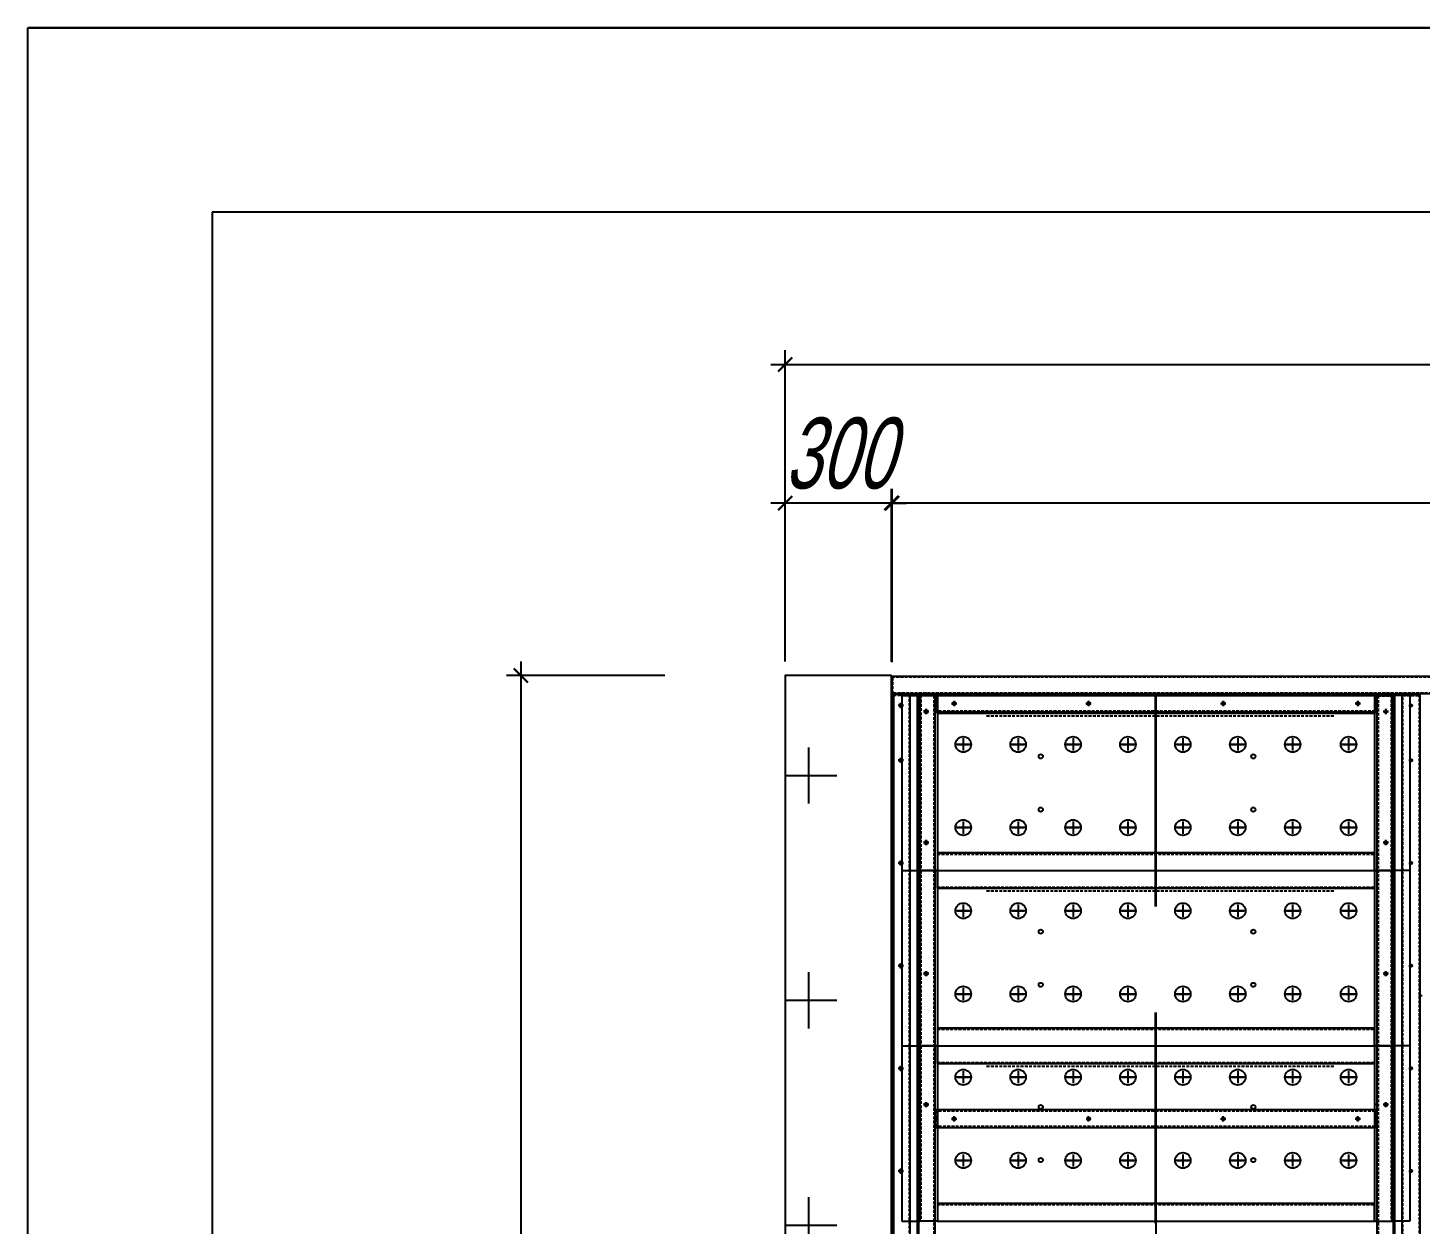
# Model space of a CAD drawing. Header units: millimetres. Extents: x 2905 to 24764, y 2030 to 17488.
# Drawn here: x 2905 to 6836, y 14109 to 17488 of the extents above; entities that cross this region are included whole.
import ezdxf

# ---------------------------------------------------------------- set-up
doc = ezdxf.new("R2010")
doc.units = ezdxf.units.MM
doc.linetypes.add('CENTER', pattern=[65, 60, -2, 1, -2])
doc.linetypes.add('HIDDEN', pattern=[3, 2, -1])
doc.layers.get('DEFPOINTS').update_dxf_attribs({"color": 140})
for name, color, linetype in [('2.위생-급수', 5, 'Continuous'), ('CENTER', 1, 'CENTER'), ('HOLE', 7, 'Continuous'), ('냉각탑_form', 1, 'Continuous'), ('숨은선', 5, 'HIDDEN')]:
    doc.layers.add(name, color=color, linetype=linetype)
doc.styles.add('shoptext', font='', dxfattribs={"width": 0.7, "oblique": 15})
doc.styles.get('shoptext').set_extended_font_data('HY울릉도L')
doc.dimstyles.new('SHOP', dxfattribs={"dimscale": 100, "dimtxt": 2, "dimasz": 1, "dimexe": 1, "dimexo": 1, "dimgap": 1, "dimtad": 1, "dimdec": 0, "dimzin": 11, "dimdsep": 46, "dimtxsty": 'shoptext', "dimblk": 'ARCHTICK', "dimcen": 2, "dimdle": 1, "dimclrd": 240, "dimclre": 240, "dimclrt": 7, "dimadec": 0, "dimazin": 0, "dimtfac": 1, "dimtdec": 0, "dimtix": 1, "dimtmove": 2, "dimatfit": 3, "dimfxl": 1, "dimtolj": 1, "dimtzin": 11, "dimarcsym": 0})

# ---------------------------------------------------------------- blocks, each defined once
blk = doc.blocks.new('_ArchTick')
at = {"color": 0, "linetype": 'ByBlock', "const_width": 0.15}
blk.add_lwpolyline([(-0.5, -0.5), (0.5, 0.5)], dxfattribs=at)
blk = doc.blocks.new('*D117')
at = {"layer": '2.위생-급수', "color": 240, "linetype": 'ByBlock', "lineweight": -2, "transparency": 16777216}
blk.add_line((4297.1, 15698.3), (4297.1, 11718.3), dxfattribs=at)
at = {"layer": '2.위생-급수', "color": 240, "lineweight": -2, "transparency": 16777216}
for p, q in [((4703.3, 15658.3), (4257.1, 15658.3)), ((4703.3, 11758.3), (4257.1, 11758.3))]:
    blk.add_line(p, q, dxfattribs=at)
at = {"layer": 'DEFPOINTS', "color": 0, "transparency": 16777216}
for p in [(4743.3, 15658.3), (4297.1, 11758.3), (4743.3, 11758.3)]:
    blk.add_point(p, dxfattribs=at)
at = {"layer": '2.위생-급수', "color": 240, "lineweight": -2, "transparency": 16777216, "xscale": 40, "yscale": 40, "zscale": 40}
for p, rotation in [((4297.1, 15658.3), 90), ((4297.1, 11758.3), 270)]:
    blk.add_blockref('_ArchTick', p, dxfattribs=dict(at, rotation=rotation))
at = {"layer": '2.위생-급수', "color": 7, "transparency": 16777216, "insert": (4157.1, 13708.3), "char_height": 200, "attachment_point": 5, "rotation": 90, "style": 'shoptext'}
blk.add_mtext('\\A1;3900', dxfattribs=at)
blk = doc.blocks.new('_Dot')
at = {"color": 0, "linetype": 'ByBlock', "lineweight": -2}
blk.add_line((-0.5, 0), (-1, 0), dxfattribs=at)
at = {"color": 0, "linetype": 'ByBlock', "const_width": 0.5}
blk.add_lwpolyline([(-0.25, 0, 1), (0.25, 0, 1)], format="xyb", close=True, dxfattribs=at)
blk = doc.blocks.new('*D113')
at = {"layer": '2.위생-급수', "color": 240, "lineweight": -2, "transparency": 16777216}
for p, q in [((5043.3, 15698.3), (5043.3, 16577)), ((12543.3, 15698.3), (12543.3, 16577))]:
    blk.add_line(p, q, dxfattribs=at)
at = {"layer": '2.위생-급수', "color": 240, "linetype": 'ByBlock', "lineweight": -2, "transparency": 16777216}
blk.add_line((5003.3, 16537), (12583.3, 16537), dxfattribs=at)
at = {"layer": 'DEFPOINTS', "color": 0, "transparency": 16777216}
for p in [(12543.3, 16537), (5043.3, 15658.3), (12543.3, 15658.3)]:
    blk.add_point(p, dxfattribs=at)
at = {"layer": '2.위생-급수', "color": 240, "lineweight": -2, "transparency": 16777216, "xscale": 40, "yscale": 40, "zscale": 40, "rotation": 180}
blk.add_blockref('_ArchTick', (5043.3, 16537), dxfattribs=at)
at = {"layer": '2.위생-급수', "color": 240, "lineweight": -2, "transparency": 16777216, "xscale": 40, "yscale": 40, "zscale": 40}
blk.add_blockref('_ArchTick', (12543.3, 16537), dxfattribs=at)
at = {"layer": '2.위생-급수', "color": 7, "transparency": 16777216, "insert": (8793.3, 16677), "char_height": 200, "attachment_point": 5, "style": 'shoptext'}
blk.add_mtext('\\A1;7500', dxfattribs=at)
blk = doc.blocks.new('*D114')
at = {"layer": '2.위생-급수', "color": 240, "lineweight": -2, "transparency": 16777216}
for p, q in [((5043.3, 15698.3), (5043.3, 16185.3)), ((5345.3, 15696.3), (5345.3, 16185.3))]:
    blk.add_line(p, q, dxfattribs=at)
at = {"layer": '2.위생-급수', "color": 240, "linetype": 'ByBlock', "lineweight": -2, "transparency": 16777216}
for p, q in [((5043.3, 16145.3), (5003.3, 16145.3)), ((5345.3, 16145.3), (5043.3, 16145.3)), ((5345.3, 16145.3), (5385.3, 16145.3))]:
    blk.add_line(p, q, dxfattribs=at)
at = {"layer": 'DEFPOINTS', "color": 0, "transparency": 16777216}
for p in [(5043.3, 16145.3), (5043.3, 15658.3), (5345.3, 15656.3)]:
    blk.add_point(p, dxfattribs=at)
at = {"layer": '2.위생-급수', "color": 240, "lineweight": -2, "transparency": 16777216, "xscale": 40, "yscale": 40, "zscale": 40}
blk.add_blockref('_ArchTick', (5043.3, 16145.3), dxfattribs=at)
at = {"layer": '2.위생-급수', "color": 240, "lineweight": -2, "transparency": 16777216, "xscale": 40, "yscale": 40, "zscale": 40, "rotation": 180}
blk.add_blockref('_ArchTick', (5345.3, 16145.3), dxfattribs=at)
at = {"layer": '2.위생-급수', "color": 7, "transparency": 16777216, "insert": (5194.3, 16285.3), "char_height": 200, "attachment_point": 5, "style": 'shoptext'}
blk.add_mtext('\\A1;300', dxfattribs=at)
blk = doc.blocks.new('*D116')
at = {"layer": '2.위생-급수', "color": 240, "lineweight": -2, "transparency": 16777216}
for p, q in [((5343.3, 15698.3), (5343.3, 16185.3)), ((12243.3, 15698.3), (12243.3, 16185.3))]:
    blk.add_line(p, q, dxfattribs=at)
at = {"layer": '2.위생-급수', "color": 240, "linetype": 'ByBlock', "lineweight": -2, "transparency": 16777216}
blk.add_line((12283.3, 16145.3), (5303.3, 16145.3), dxfattribs=at)
at = {"layer": 'DEFPOINTS', "color": 0, "transparency": 16777216}
for p in [(5343.3, 16145.3), (5343.3, 15658.3), (12243.3, 15658.3)]:
    blk.add_point(p, dxfattribs=at)
at = {"layer": '2.위생-급수', "color": 240, "lineweight": -2, "transparency": 16777216, "xscale": 40, "yscale": 40, "zscale": 40, "rotation": 180}
blk.add_blockref('_ArchTick', (5343.3, 16145.3), dxfattribs=at)
at = {"layer": '2.위생-급수', "color": 240, "lineweight": -2, "transparency": 16777216, "xscale": 40, "yscale": 40, "zscale": 40}
blk.add_blockref('_ArchTick', (12243.3, 16145.3), dxfattribs=at)
at = {"layer": '2.위생-급수', "color": 7, "transparency": 16777216, "insert": (8793.3, 16285.3), "char_height": 200, "attachment_point": 5, "style": 'shoptext'}
blk.add_mtext('\\A1;6900', dxfattribs=at)

msp = doc.modelspace()

# ---------------------------------------------------------------- hatches: boundary and pattern name
h = msp.add_hatch()
h.set_pattern_fill('CROSS', scale=50)
h.set_pattern_definition([(0, (-358824.55, 1853700.72), (317.5, 317.5), [158.75, -476.25]), (90, (-358745.18, 1853621.35), (-317.5, 317.5), [158.75, -476.25])])
h.paths.add_polyline_path([(5343.3, 15658.3), (5043.3, 15658.3), (5043.3, 11758.3), (5343.3, 11758.3)])

# ---------------------------------------------------------------- linework, layer by layer
for p, q in [((5345.3, 15656.3), (7205.3, 15656.3)), ((5345.3, 15606.3), (5345.3, 15656.3)), ((7205.3, 15606.3), (5345.3, 15606.3)), ((5345.3, 11808.3), (5345.3, 15604.3)), ((5395.3, 15604.3), (5345.3, 15604.3)), ((5349.2, 15604.3), (5349.2, 11808.3)), ((5466.2, 15604.3), (5349.2, 15604.3)), ((5373.2, 15602.3), (5423.2, 15602.3)), ((5373.2, 15602.3), (5373.2, 15107.3)), ((5395.3, 15604.3), (5395.3, 11808.3)), ((5466.3, 15604.3), (5416.3, 15604.3)), ((5416.3, 15604.3), (5416.3, 11808.3)), ((5418.2, 15604.3), (5418.2, 11808.3)), ((5420.3, 15601.3), (5420.3, 11811.3)), ((6089.3, 15601.3), (5420.3, 15601.3)), ((5420.3, 15601.3), (5420.3, 11811.3)), ((5466.2, 15604.3), (5466.2, 11808.3)), ((5466.3, 15604.3), (5466.3, 11808.3)), ((5468.3, 15604.3), (5468.3, 15554.3)), ((6712.3, 15604.3), (5468.3, 15604.3)), ((6760.3, 15601.3), (6089.3, 15601.3)), ((6712.3, 15604.3), (6712.3, 15554.3)), ((6714.3, 15604.3), (6764.3, 15604.3)), ((6714.3, 15604.3), (6714.3, 11808.3)), ((6807.2, 15602.3), (6757.2, 15602.3)), ((6760.3, 15601.3), (6760.3, 11811.3)), ((6764.3, 15604.3), (6764.3, 11808.3)), ((6785.3, 11808.3), (6785.3, 15604.3)), ((6785.3, 15604.3), (6835.3, 15604.3)), ((6807.2, 15602.3), (6807.2, 15107.3)), ((6835.3, 15604.3), (6835.3, 11808.3)), ((6712.3, 15554.3), (5468.3, 15554.3)), ((5373.2, 15107.3), (5423.2, 15107.3)), ((5373.2, 15107.3), (5423.2, 15107.3)), ((5373.2, 15107.3), (5373.2, 14612.3)), ((6807.2, 15107.3), (6757.2, 15107.3)), ((6807.2, 15107.3), (6757.2, 15107.3)), ((6807.2, 15107.3), (6807.2, 14612.3)), ((5373.2, 14612.3), (5423.2, 14612.3)), ((5373.2, 14612.3), (5423.2, 14612.3)), ((5373.2, 14612.3), (5373.2, 14117.3)), ((6807.2, 14612.3), (6757.2, 14612.3)), ((6807.2, 14612.3), (6757.2, 14612.3)), ((6807.2, 14612.3), (6807.2, 14117.3)), ((5468.3, 14381.3), (5468.3, 14431.3)), ((6712.3, 14431.3), (5468.3, 14431.3)), ((6712.3, 14381.3), (6712.3, 14431.3)), ((6712.3, 14381.3), (5468.3, 14381.3)), ((5373.2, 14117.3), (5423.2, 14117.3)), ((6807.2, 14117.3), (6757.2, 14117.3)), ((6091.3, 14111.3), (6089.3, 14111.3))]:
    msp.add_line(p, q)
at = {"color": 1}
for p, q in [((5370.3, 15601.8), (5370.3, 15610.8)), ((5370.3, 15601.3), (5370.3, 15607.3)), ((5441.2, 15601.3), (5441.2, 15607.3)), ((5441.3, 15601.8), (5441.3, 15610.8)), ((5441.3, 15607.3), (5441.3, 15601.3)), ((6090.3, 15601.8), (6090.3, 15610.8)), ((6090.3, 15601.3), (6090.3, 15607.3)), ((6739.3, 15601.8), (6739.3, 15610.8)), ((6739.3, 15607.3), (6739.3, 15601.3)), ((6810.3, 15601.8), (6810.3, 15610.8)), ((6810.3, 15601.3), (6810.3, 15607.3)), ((5463.3, 15579.3), (5469.3, 15579.3)), ((6717.3, 15579.3), (6711.3, 15579.3)), ((6832.3, 14754.3), (6838.3, 14754.3)), ((6832.8, 14754.3), (6841.8, 14754.3)), ((5463.3, 14446.3), (5469.3, 14446.3)), ((6717.3, 14446.3), (6711.3, 14446.3))]:
    msp.add_line(p, q, dxfattribs=at)
at = {"color": 7}
for p, q in [((6089.3, 15006.3), (6089.3, 15601.3)), ((6091.3, 15006.3), (6091.3, 15601.3)), ((6089.3, 14111.3), (6089.3, 14706.3)), ((6091.3, 14111.3), (6091.3, 14706.3))]:
    msp.add_line(p, q, dxfattribs=at)
msp.add_lwpolyline([(5343.3, 15658.3), (5043.3, 15658.3), (5043.3, 11758.3), (5343.3, 11758.3)], close=True, dxfattribs=at)
for centre, radius in [((5370.2, 15573.8), 4.5), ((5370.3, 15573.8), 3), ((5520.3, 15579.3), 4.5), ((5520.3, 15579.3), 3), ((5900.3, 15579.3), 4.5), ((5900.3, 15579.3), 3), ((6280.3, 15579.3), 4.5), ((6280.3, 15579.3), 3), ((6660.3, 15579.3), 4.5), ((6660.3, 15579.3), 4.5), ((6660.3, 15579.3), 3), ((6810.3, 15573.8), 3), ((6810.3, 15573.8), 3), ((6810.3, 15573.8), 3), ((6810.3, 15573.8), 3), ((5441.2, 15556.3), 4.5), ((5441.2, 15556.3), 4.5), ((5441.2, 15556.3), 4.5), ((5441.2, 15556.3), 4.5), ((5441.3, 15556.3), 4.5), ((5441.3, 15556.3), 3), ((5441.3, 15556.3), 3), ((5441.3, 15556.3), 3), ((6739.3, 15556.3), 3), ((6739.3, 15556.3), 3), ((6739.3, 15556.3), 3), ((5546.3, 15463.8), 22), ((5701.3, 15463.8), 22), ((5856.3, 15463.8), 22), ((6011.3, 15463.8), 22), ((6166.3, 15463.8), 22), ((6321.3, 15463.8), 22), ((6476.3, 15463.8), 22), ((6634.3, 15463.8), 22), ((5370.2, 15418.8), 4.5), ((5370.3, 15418.8), 3), ((5370.3, 15418.8), 3), ((5370.3, 15418.8), 3), ((5370.3, 15418.8), 3), ((5765.2, 15429.8), 6), ((6365.2, 15429.8), 6), ((6810.3, 15418.8), 3), ((6810.3, 15418.8), 3), ((6810.3, 15418.8), 3), ((6810.3, 15418.8), 3), ((5765.2, 15279.8), 6), ((6365.2, 15279.8), 6), ((5546.3, 15228.8), 22), ((5701.3, 15228.8), 22), ((5856.3, 15228.8), 22), ((6011.3, 15228.8), 22), ((6166.3, 15228.8), 22), ((6321.3, 15228.8), 22), ((6476.3, 15228.8), 22), ((6634.3, 15228.8), 22), ((5441.2, 15186.3), 4.5), ((5441.2, 15186.3), 4.5), ((5441.3, 15186.3), 4.5), ((5441.3, 15186.3), 4.5), ((5441.3, 15186.3), 3), ((6739.3, 15186.3), 4.5), ((6739.3, 15186.3), 4.5), ((6739.3, 15186.3), 3), ((5370.2, 15128.8), 4.5), ((5370.3, 15128.8), 3), ((5370.3, 15128.8), 3), ((5370.3, 15128.8), 3), ((5370.3, 15128.8), 3), ((5370.3, 15128.8), 3), ((5370.3, 15128.8), 3), ((5370.3, 15128.8), 3), ((5370.3, 15128.8), 3), ((6810.3, 15128.8), 3), ((6810.3, 15128.8), 3), ((6810.3, 15128.8), 3), ((6810.3, 15128.8), 3), ((6810.3, 15128.8), 3), ((6810.3, 15128.8), 3), ((6810.3, 15128.8), 3), ((6810.3, 15128.8), 3), ((5546.3, 14993.8), 22), ((5701.3, 14993.8), 22), ((5856.3, 14993.8), 22), ((6011.3, 14993.8), 22), ((6166.3, 14993.8), 22), ((6321.3, 14993.8), 22), ((6476.3, 14993.8), 22), ((6634.3, 14993.8), 22), ((5765.2, 14934.8), 6), ((6365.2, 14934.8), 6), ((5370.2, 14838.8), 4.5), ((5370.3, 14838.8), 3), ((5370.3, 14838.8), 3), ((5370.3, 14838.8), 3), ((5370.3, 14838.8), 3), ((5441.2, 14816.3), 4.5), ((5441.2, 14816.3), 4.5), ((5441.3, 14816.3), 4.5), ((5441.3, 14816.3), 4.5), ((6739.3, 14816.3), 4.5), ((6739.3, 14816.3), 4.5), ((6810.3, 14838.8), 3), ((6810.3, 14838.8), 3), ((6810.3, 14838.8), 3), ((6810.3, 14838.8), 3), ((5441.3, 14816.3), 3), ((5765.2, 14784.8), 6), ((6365.2, 14784.8), 6), ((6739.3, 14816.3), 3), ((5546.3, 14758.8), 22), ((5701.3, 14758.8), 22), ((5856.3, 14758.8), 22), ((6011.3, 14758.8), 22), ((6166.3, 14758.8), 22), ((6321.3, 14758.8), 22), ((6476.3, 14758.8), 22), ((6634.3, 14758.8), 22), ((5370.2, 14548.8), 4.5), ((5370.3, 14548.8), 3), ((5370.3, 14548.8), 3), ((5370.3, 14548.8), 3), ((5370.3, 14548.8), 3), ((5546.3, 14523.8), 22), ((5701.3, 14523.8), 22), ((5856.3, 14523.8), 22), ((6011.3, 14523.8), 22), ((6166.3, 14523.8), 22), ((6321.3, 14523.8), 22), ((6476.3, 14523.8), 22), ((6634.3, 14523.8), 22), ((6810.3, 14548.8), 3), ((6810.3, 14548.8), 3), ((6810.3, 14548.8), 3), ((6810.3, 14548.8), 3), ((5441.2, 14446.3), 4.5), ((5441.2, 14446.3), 4.5), ((5441.3, 14446.3), 4.5), ((5441.3, 14446.3), 4.5), ((5441.3, 14446.3), 3), ((5765.2, 14439.8), 6), ((6365.2, 14439.8), 6), ((6739.3, 14446.3), 4.5), ((6739.3, 14446.3), 4.5), ((6739.3, 14446.3), 3), ((5520.3, 14406.3), 4.5), ((5520.3, 14406.3), 3), ((5900.3, 14406.3), 4.5), ((5900.3, 14406.3), 3), ((6280.3, 14406.3), 4.5), ((6280.3, 14406.3), 3), ((6660.3, 14406.3), 4.5), ((6660.3, 14406.3), 4.5), ((6660.3, 14406.3), 3), ((5546.3, 14288.8), 22), ((5701.3, 14288.8), 22), ((5856.3, 14288.8), 22), ((6011.3, 14288.8), 22), ((6166.3, 14288.8), 22), ((6321.3, 14288.8), 22), ((6476.3, 14288.8), 22), ((6634.3, 14288.8), 22), ((5765.2, 14289.8), 6), ((6365.2, 14289.8), 6), ((5370.2, 14258.8), 4.5), ((5370.3, 14258.8), 3), ((5370.3, 14258.8), 3), ((5370.3, 14258.8), 3), ((5370.3, 14258.8), 3), ((6810.3, 14258.8), 3), ((6810.3, 14258.8), 3), ((6810.3, 14258.8), 3), ((6810.3, 14258.8), 3)]:
    msp.add_circle(centre, radius)
at = {"layer": 'CENTER'}
for p, q in [((5377.7, 15573.8), (5362.7, 15573.8)), ((5375.9, 15573.8), (5364.5, 15573.8)), ((5375.9, 15573.8), (5364.5, 15573.8)), ((5376, 15573.8), (5364.5, 15573.8)), ((5370.2, 15566.3), (5370.2, 15581.3)), ((5370.2, 15579.5), (5370.2, 15568.1)), ((5370.2, 15568.1), (5370.2, 15579.5)), ((5370.3, 15568.8), (5370.3, 15578.8)), ((5370.3, 15568.8), (5370.3, 15578.8)), ((5370.3, 15568.8), (5370.3, 15578.8)), ((5370.3, 15568.8), (5370.3, 15578.8)), ((5370.3, 15578.8), (5370.3, 15568.8)), ((5472.1, 15579.3), (5464.5, 15579.3)), ((5512.8, 15579.3), (5527.8, 15579.3)), ((5514.6, 15579.3), (5526, 15579.3)), ((5526, 15579.3), (5514.6, 15579.3)), ((5520.3, 15586.8), (5520.3, 15571.8)), ((5520.3, 15573.6), (5520.3, 15585)), ((5520.3, 15573.6), (5520.3, 15585)), ((5520.3, 15585), (5520.3, 15573.6)), ((5892.8, 15579.3), (5907.8, 15579.3)), ((5894.6, 15579.3), (5906, 15579.3)), ((5906, 15579.3), (5894.6, 15579.3)), ((5900.3, 15586.8), (5900.3, 15571.8)), ((5900.3, 15573.6), (5900.3, 15585)), ((5900.3, 15573.6), (5900.3, 15585)), ((5900.3, 15585), (5900.3, 15573.6)), ((6272.8, 15579.3), (6287.8, 15579.3)), ((6274.6, 15579.3), (6286, 15579.3)), ((6286, 15579.3), (6274.6, 15579.3)), ((6280.3, 15586.8), (6280.3, 15571.8)), ((6280.3, 15573.6), (6280.3, 15585)), ((6280.3, 15573.6), (6280.3, 15585)), ((6280.3, 15585), (6280.3, 15573.6)), ((6667.8, 15579.3), (6652.8, 15579.3)), ((6652.8, 15579.3), (6667.8, 15579.3)), ((6654.6, 15579.3), (6666, 15579.3)), ((6666, 15579.3), (6654.6, 15579.3)), ((6660.3, 15586.8), (6660.3, 15571.8)), ((6660.3, 15586.8), (6660.3, 15571.8)), ((6660.3, 15573.6), (6660.3, 15585)), ((6660.3, 15573.6), (6660.3, 15585)), ((6660.3, 15585), (6660.3, 15573.6)), ((6660.3, 15585), (6660.3, 15573.6)), ((6660.3, 15573.6), (6660.3, 15585)), ((6708.5, 15579.3), (6716.1, 15579.3)), ((6804.7, 15573.8), (6816, 15573.8)), ((6810.3, 15578.8), (6810.3, 15568.8)), ((6810.3, 15578.8), (6810.3, 15568.8)), ((6810.3, 15578.8), (6810.3, 15568.8)), ((6810.3, 15578.8), (6810.3, 15568.8)), ((5448.7, 15556.3), (5433.7, 15556.3)), ((5448.7, 15556.3), (5433.7, 15556.3)), ((5448.7, 15556.3), (5433.7, 15556.3)), ((5448.7, 15556.3), (5433.7, 15556.3)), ((5448.8, 15556.3), (5433.8, 15556.3)), ((5448.8, 15556.3), (5433.8, 15556.3)), ((5433.8, 15556.3), (5448.8, 15556.3)), ((5433.8, 15556.3), (5448.8, 15556.3)), ((5447, 15556.3), (5435.5, 15556.3)), ((5447, 15556.3), (5435.5, 15556.3)), ((5447, 15556.3), (5435.5, 15556.3)), ((5447, 15556.3), (5435.5, 15556.3)), ((5447, 15556.3), (5435.6, 15556.3)), ((5447, 15556.3), (5435.6, 15556.3)), ((5441.2, 15563.8), (5441.2, 15548.8)), ((5441.2, 15563.8), (5441.2, 15548.8)), ((5441.2, 15563.8), (5441.2, 15548.8)), ((5441.2, 15563.8), (5441.2, 15548.8)), ((5441.2, 15550.6), (5441.2, 15562)), ((5441.2, 15562), (5441.2, 15550.6)), ((5441.2, 15550.6), (5441.2, 15562)), ((5441.2, 15562), (5441.2, 15550.6)), ((5441.2, 15550.6), (5441.2, 15562)), ((5441.2, 15562), (5441.2, 15550.6)), ((5441.2, 15550.6), (5441.2, 15562)), ((5441.2, 15562), (5441.2, 15550.6)), ((5441.3, 15563.8), (5441.3, 15548.8)), ((5441.3, 15563.8), (5441.3, 15548.8)), ((5441.3, 15548.8), (5441.3, 15563.8)), ((5441.3, 15563.8), (5441.3, 15548.8)), ((5441.3, 15550.6), (5441.3, 15562)), ((5441.3, 15562), (5441.3, 15550.6)), ((5441.3, 15550.6), (5441.3, 15562)), ((5441.3, 15562), (5441.3, 15550.6)), ((5441.3, 15550.6), (5441.3, 15562)), ((5441.3, 15562), (5441.3, 15550.6)), ((6731.8, 15556.3), (6746.8, 15556.3)), ((6731.8, 15556.3), (6746.8, 15556.3)), ((6746.8, 15556.3), (6731.8, 15556.3)), ((6733.6, 15556.3), (6745, 15556.3)), ((6733.6, 15556.3), (6745, 15556.3)), ((6739.3, 15563.8), (6739.3, 15548.8)), ((6739.3, 15563.8), (6739.3, 15548.8)), ((6739.3, 15548.8), (6739.3, 15563.8)), ((6739.3, 15550.6), (6739.3, 15562)), ((6739.3, 15562), (6739.3, 15550.6)), ((6739.3, 15550.6), (6739.3, 15562)), ((6739.3, 15562), (6739.3, 15550.6)), ((5568.6, 15463.8), (5524, 15463.8)), ((5529.1, 15463.8), (5563.5, 15463.8)), ((5563.5, 15463.8), (5529.1, 15463.8)), ((5529.1, 15463.8), (5563.5, 15463.8)), ((5546.3, 15481), (5546.3, 15446.6)), ((5723.6, 15463.8), (5679, 15463.8)), ((5684.1, 15463.8), (5718.5, 15463.8)), ((5718.5, 15463.8), (5684.1, 15463.8)), ((5684.1, 15463.8), (5718.5, 15463.8)), ((5701.3, 15481), (5701.3, 15446.6)), ((5878.6, 15463.8), (5834, 15463.8)), ((5839.1, 15463.8), (5873.5, 15463.8)), ((5873.5, 15463.8), (5839.1, 15463.8)), ((5839.1, 15463.8), (5873.5, 15463.8)), ((5856.3, 15481), (5856.3, 15446.6)), ((6033.6, 15463.8), (5989, 15463.8)), ((5994.1, 15463.8), (6028.5, 15463.8)), ((6028.5, 15463.8), (5994.1, 15463.8)), ((5994.1, 15463.8), (6028.5, 15463.8)), ((6011.3, 15481), (6011.3, 15446.6)), ((6188.6, 15463.8), (6144, 15463.8)), ((6149.1, 15463.8), (6183.5, 15463.8)), ((6183.5, 15463.8), (6149.1, 15463.8)), ((6149.1, 15463.8), (6183.5, 15463.8)), ((6166.3, 15481), (6166.3, 15446.6)), ((6343.6, 15463.8), (6299, 15463.8)), ((6304.1, 15463.8), (6338.5, 15463.8)), ((6338.5, 15463.8), (6304.1, 15463.8)), ((6304.1, 15463.8), (6338.5, 15463.8)), ((6321.3, 15481), (6321.3, 15446.6)), ((6498.6, 15463.8), (6454, 15463.8)), ((6459.1, 15463.8), (6493.5, 15463.8)), ((6493.5, 15463.8), (6459.1, 15463.8)), ((6459.1, 15463.8), (6493.5, 15463.8)), ((6476.3, 15481), (6476.3, 15446.6)), ((6656.6, 15463.8), (6612, 15463.8)), ((6617.1, 15463.8), (6651.5, 15463.8)), ((6651.5, 15463.8), (6617.1, 15463.8)), ((6617.1, 15463.8), (6651.5, 15463.8)), ((6634.3, 15481), (6634.3, 15446.6)), ((5377.7, 15418.8), (5362.7, 15418.8)), ((5375.9, 15418.8), (5364.5, 15418.8)), ((5376, 15418.8), (5364.5, 15418.8)), ((5370.2, 15411.3), (5370.2, 15426.3)), ((5370.2, 15424.5), (5370.2, 15413.1)), ((5370.2, 15413.1), (5370.2, 15424.5)), ((5370.3, 15413.8), (5370.3, 15423.8)), ((5370.3, 15413.8), (5370.3, 15423.8)), ((5370.3, 15413.8), (5370.3, 15423.8)), ((5370.3, 15413.8), (5370.3, 15423.8)), ((6804.7, 15418.8), (6816, 15418.8)), ((6810.3, 15413.8), (6810.3, 15423.8)), ((6810.3, 15413.8), (6810.3, 15423.8)), ((6810.3, 15413.8), (6810.3, 15423.8)), ((6810.3, 15413.8), (6810.3, 15423.8)), ((5568.6, 15228.8), (5524, 15228.8)), ((5529.1, 15228.8), (5563.5, 15228.8)), ((5563.5, 15228.8), (5529.1, 15228.8)), ((5529.1, 15228.8), (5563.5, 15228.8)), ((5546.3, 15246), (5546.3, 15211.6)), ((5723.6, 15228.8), (5679, 15228.8)), ((5684.1, 15228.8), (5718.5, 15228.8)), ((5718.5, 15228.8), (5684.1, 15228.8)), ((5684.1, 15228.8), (5718.5, 15228.8)), ((5701.3, 15246), (5701.3, 15211.6)), ((5878.6, 15228.8), (5834, 15228.8)), ((5839.1, 15228.8), (5873.5, 15228.8)), ((5873.5, 15228.8), (5839.1, 15228.8)), ((5839.1, 15228.8), (5873.5, 15228.8)), ((5856.3, 15246), (5856.3, 15211.6)), ((6033.6, 15228.8), (5989, 15228.8)), ((5994.1, 15228.8), (6028.5, 15228.8)), ((6028.5, 15228.8), (5994.1, 15228.8)), ((5994.1, 15228.8), (6028.5, 15228.8)), ((6011.3, 15246), (6011.3, 15211.6)), ((6188.6, 15228.8), (6144, 15228.8)), ((6149.1, 15228.8), (6183.5, 15228.8)), ((6183.5, 15228.8), (6149.1, 15228.8)), ((6149.1, 15228.8), (6183.5, 15228.8)), ((6166.3, 15246), (6166.3, 15211.6)), ((6343.6, 15228.8), (6299, 15228.8)), ((6304.1, 15228.8), (6338.5, 15228.8)), ((6338.5, 15228.8), (6304.1, 15228.8)), ((6304.1, 15228.8), (6338.5, 15228.8)), ((6321.3, 15246), (6321.3, 15211.6)), ((6498.6, 15228.8), (6454, 15228.8)), ((6459.1, 15228.8), (6493.5, 15228.8)), ((6493.5, 15228.8), (6459.1, 15228.8)), ((6459.1, 15228.8), (6493.5, 15228.8)), ((6476.3, 15246), (6476.3, 15211.6)), ((6656.6, 15228.8), (6612, 15228.8)), ((6617.1, 15228.8), (6651.5, 15228.8)), ((6651.5, 15228.8), (6617.1, 15228.8)), ((6617.1, 15228.8), (6651.5, 15228.8)), ((6634.3, 15246), (6634.3, 15211.6)), ((5448.7, 15186.3), (5433.7, 15186.3)), ((5448.7, 15186.3), (5433.7, 15186.3)), ((5433.8, 15186.3), (5448.8, 15186.3)), ((5433.8, 15186.3), (5448.8, 15186.3)), ((5433.8, 15186.3), (5448.8, 15186.3)), ((5447, 15186.3), (5435.5, 15186.3)), ((5447, 15186.3), (5435.5, 15186.3)), ((5435.6, 15186.3), (5447, 15186.3)), ((5435.6, 15186.3), (5447, 15186.3)), ((5441.2, 15193.8), (5441.2, 15178.8)), ((5441.2, 15193.8), (5441.2, 15178.8)), ((5441.2, 15180.6), (5441.2, 15192)), ((5441.2, 15192), (5441.2, 15180.6)), ((5441.2, 15180.6), (5441.2, 15192)), ((5441.2, 15192), (5441.2, 15180.6)), ((5441.3, 15178.8), (5441.3, 15193.8)), ((5441.3, 15178.8), (5441.3, 15193.8)), ((5441.3, 15178.8), (5441.3, 15193.8)), ((5441.3, 15192), (5441.3, 15180.6)), ((5441.3, 15180.6), (5441.3, 15192)), ((5441.3, 15192), (5441.3, 15180.6)), ((5441.3, 15180.6), (5441.3, 15192)), ((6746.8, 15186.3), (6731.8, 15186.3)), ((6746.8, 15186.3), (6731.8, 15186.3)), ((6746.8, 15186.3), (6731.8, 15186.3)), ((6745, 15186.3), (6733.6, 15186.3)), ((6745, 15186.3), (6733.6, 15186.3)), ((6739.3, 15178.8), (6739.3, 15193.8)), ((6739.3, 15178.8), (6739.3, 15193.8)), ((6739.3, 15178.8), (6739.3, 15193.8)), ((6739.3, 15192), (6739.3, 15180.6)), ((6739.3, 15180.6), (6739.3, 15192)), ((6739.3, 15192), (6739.3, 15180.6)), ((6739.3, 15180.6), (6739.3, 15192)), ((5370.2, 15121.3), (5370.2, 15136.3)), ((5377.7, 15128.8), (5362.7, 15128.8)), ((5375.9, 15128.8), (5364.5, 15128.8)), ((5375.9, 15128.8), (5364.5, 15128.8)), ((5376, 15128.8), (5364.5, 15128.8)), ((5370.2, 15134.5), (5370.2, 15123.1)), ((5370.2, 15123.1), (5370.2, 15134.5)), ((5370.3, 15123.8), (5370.3, 15133.8)), ((5370.3, 15123.8), (5370.3, 15133.8)), ((5370.3, 15123.8), (5370.3, 15133.8)), ((5370.3, 15123.8), (5370.3, 15133.8)), ((5370.3, 15123.8), (5370.3, 15133.8)), ((5370.3, 15123.8), (5370.3, 15133.8)), ((5370.3, 15123.8), (5370.3, 15133.8)), ((5370.3, 15123.8), (5370.3, 15133.8)), ((6804.7, 15128.8), (6816, 15128.8)), ((6804.7, 15128.8), (6816, 15128.8)), ((6810.3, 15123.8), (6810.3, 15133.8)), ((6810.3, 15123.8), (6810.3, 15133.8)), ((6810.3, 15123.8), (6810.3, 15133.8)), ((6810.3, 15123.8), (6810.3, 15133.8)), ((6810.3, 15123.8), (6810.3, 15133.8)), ((6810.3, 15123.8), (6810.3, 15133.8)), ((6810.3, 15123.8), (6810.3, 15133.8)), ((6810.3, 15123.8), (6810.3, 15133.8)), ((5568.6, 14993.8), (5524, 14993.8)), ((5529.1, 14993.8), (5563.5, 14993.8)), ((5563.5, 14993.8), (5529.1, 14993.8)), ((5529.1, 14993.8), (5563.5, 14993.8)), ((5546.3, 15011), (5546.3, 14976.6)), ((5723.6, 14993.8), (5679, 14993.8)), ((5684.1, 14993.8), (5718.5, 14993.8)), ((5718.5, 14993.8), (5684.1, 14993.8)), ((5684.1, 14993.8), (5718.5, 14993.8)), ((5701.3, 15011), (5701.3, 14976.6)), ((5878.6, 14993.8), (5834, 14993.8)), ((5839.1, 14993.8), (5873.5, 14993.8)), ((5873.5, 14993.8), (5839.1, 14993.8)), ((5839.1, 14993.8), (5873.5, 14993.8)), ((5856.3, 15011), (5856.3, 14976.6)), ((6033.6, 14993.8), (5989, 14993.8)), ((5994.1, 14993.8), (6028.5, 14993.8)), ((6028.5, 14993.8), (5994.1, 14993.8)), ((5994.1, 14993.8), (6028.5, 14993.8)), ((6011.3, 15011), (6011.3, 14976.6)), ((6188.6, 14993.8), (6144, 14993.8)), ((6149.1, 14993.8), (6183.5, 14993.8)), ((6183.5, 14993.8), (6149.1, 14993.8)), ((6149.1, 14993.8), (6183.5, 14993.8)), ((6166.3, 15011), (6166.3, 14976.6)), ((6343.6, 14993.8), (6299, 14993.8)), ((6304.1, 14993.8), (6338.5, 14993.8)), ((6338.5, 14993.8), (6304.1, 14993.8)), ((6304.1, 14993.8), (6338.5, 14993.8)), ((6321.3, 15011), (6321.3, 14976.6)), ((6498.6, 14993.8), (6454, 14993.8)), ((6459.1, 14993.8), (6493.5, 14993.8)), ((6493.5, 14993.8), (6459.1, 14993.8)), ((6459.1, 14993.8), (6493.5, 14993.8)), ((6476.3, 15011), (6476.3, 14976.6)), ((6656.6, 14993.8), (6612, 14993.8)), ((6617.1, 14993.8), (6651.5, 14993.8)), ((6651.5, 14993.8), (6617.1, 14993.8)), ((6617.1, 14993.8), (6651.5, 14993.8)), ((6634.3, 15011), (6634.3, 14976.6)), ((5377.7, 14838.8), (5362.7, 14838.8)), ((5375.9, 14838.8), (5364.5, 14838.8)), ((5376, 14838.8), (5364.5, 14838.8)), ((5370.2, 14831.3), (5370.2, 14846.3)), ((5370.2, 14844.5), (5370.2, 14833.1)), ((5370.2, 14833.1), (5370.2, 14844.5)), ((5370.3, 14833.8), (5370.3, 14843.8)), ((5370.3, 14833.8), (5370.3, 14843.8)), ((5370.3, 14833.8), (5370.3, 14843.8)), ((5370.3, 14833.8), (5370.3, 14843.8)), ((5441.2, 14823.8), (5441.2, 14808.8)), ((5441.2, 14823.8), (5441.2, 14808.8)), ((5441.2, 14810.6), (5441.2, 14822)), ((5441.2, 14822), (5441.2, 14810.6)), ((5441.2, 14810.6), (5441.2, 14822)), ((5441.2, 14822), (5441.2, 14810.6)), ((5441.3, 14808.8), (5441.3, 14823.8)), ((5441.3, 14808.8), (5441.3, 14823.8)), ((5441.3, 14808.8), (5441.3, 14823.8)), ((5441.3, 14822), (5441.3, 14810.6)), ((5441.3, 14810.6), (5441.3, 14822)), ((5441.3, 14822), (5441.3, 14810.6)), ((5441.3, 14810.6), (5441.3, 14822)), ((6739.3, 14808.8), (6739.3, 14823.8)), ((6739.3, 14808.8), (6739.3, 14823.8)), ((6739.3, 14808.8), (6739.3, 14823.8)), ((6739.3, 14822), (6739.3, 14810.6)), ((6739.3, 14810.6), (6739.3, 14822)), ((6739.3, 14822), (6739.3, 14810.6)), ((6739.3, 14810.6), (6739.3, 14822)), ((6804.7, 14838.8), (6816, 14838.8)), ((6810.3, 14833.8), (6810.3, 14843.8)), ((6810.3, 14833.8), (6810.3, 14843.8)), ((6810.3, 14833.8), (6810.3, 14843.8)), ((6810.3, 14833.8), (6810.3, 14843.8)), ((5448.7, 14816.3), (5433.7, 14816.3)), ((5448.7, 14816.3), (5433.7, 14816.3)), ((5433.8, 14816.3), (5448.8, 14816.3)), ((5433.8, 14816.3), (5448.8, 14816.3)), ((5433.8, 14816.3), (5448.8, 14816.3)), ((5447, 14816.3), (5435.5, 14816.3)), ((5447, 14816.3), (5435.5, 14816.3)), ((5435.6, 14816.3), (5447, 14816.3)), ((5435.6, 14816.3), (5447, 14816.3)), ((6746.8, 14816.3), (6731.8, 14816.3)), ((6746.8, 14816.3), (6731.8, 14816.3)), ((6746.8, 14816.3), (6731.8, 14816.3)), ((6745, 14816.3), (6733.6, 14816.3)), ((6745, 14816.3), (6733.6, 14816.3)), ((5568.6, 14758.8), (5524, 14758.8)), ((5529.1, 14758.8), (5563.5, 14758.8)), ((5563.5, 14758.8), (5529.1, 14758.8)), ((5529.1, 14758.8), (5563.5, 14758.8)), ((5546.3, 14776), (5546.3, 14741.6)), ((5723.6, 14758.8), (5679, 14758.8)), ((5684.1, 14758.8), (5718.5, 14758.8)), ((5718.5, 14758.8), (5684.1, 14758.8)), ((5684.1, 14758.8), (5718.5, 14758.8)), ((5701.3, 14776), (5701.3, 14741.6)), ((5878.6, 14758.8), (5834, 14758.8)), ((5839.1, 14758.8), (5873.5, 14758.8)), ((5873.5, 14758.8), (5839.1, 14758.8)), ((5839.1, 14758.8), (5873.5, 14758.8)), ((5856.3, 14776), (5856.3, 14741.6)), ((6033.6, 14758.8), (5989, 14758.8)), ((5994.1, 14758.8), (6028.5, 14758.8)), ((6028.5, 14758.8), (5994.1, 14758.8)), ((5994.1, 14758.8), (6028.5, 14758.8)), ((6011.3, 14776), (6011.3, 14741.6)), ((6188.6, 14758.8), (6144, 14758.8)), ((6149.1, 14758.8), (6183.5, 14758.8)), ((6183.5, 14758.8), (6149.1, 14758.8)), ((6149.1, 14758.8), (6183.5, 14758.8)), ((6166.3, 14776), (6166.3, 14741.6)), ((6343.6, 14758.8), (6299, 14758.8)), ((6304.1, 14758.8), (6338.5, 14758.8)), ((6338.5, 14758.8), (6304.1, 14758.8)), ((6304.1, 14758.8), (6338.5, 14758.8)), ((6321.3, 14776), (6321.3, 14741.6)), ((6498.6, 14758.8), (6454, 14758.8)), ((6459.1, 14758.8), (6493.5, 14758.8)), ((6493.5, 14758.8), (6459.1, 14758.8)), ((6459.1, 14758.8), (6493.5, 14758.8)), ((6476.3, 14776), (6476.3, 14741.6)), ((6656.6, 14758.8), (6612, 14758.8)), ((6617.1, 14758.8), (6651.5, 14758.8)), ((6651.5, 14758.8), (6617.1, 14758.8)), ((6617.1, 14758.8), (6651.5, 14758.8)), ((6634.3, 14776), (6634.3, 14741.6)), ((5377.7, 14548.8), (5362.7, 14548.8)), ((5375.9, 14548.8), (5364.5, 14548.8)), ((5376, 14548.8), (5364.5, 14548.8)), ((5370.2, 14541.3), (5370.2, 14556.3)), ((5370.2, 14554.5), (5370.2, 14543.1)), ((5370.2, 14543.1), (5370.2, 14554.5)), ((5370.3, 14553.8), (5370.3, 14543.8)), ((5370.3, 14553.8), (5370.3, 14543.8)), ((5370.3, 14553.8), (5370.3, 14543.8)), ((5370.3, 14553.8), (5370.3, 14543.8)), ((6804.7, 14548.8), (6816, 14548.8)), ((6810.3, 14553.8), (6810.3, 14543.8)), ((6810.3, 14553.8), (6810.3, 14543.8)), ((6810.3, 14553.8), (6810.3, 14543.8)), ((6810.3, 14553.8), (6810.3, 14543.8)), ((5568.6, 14523.8), (5524, 14523.8)), ((5529.1, 14523.8), (5563.5, 14523.8)), ((5563.5, 14523.8), (5529.1, 14523.8)), ((5529.1, 14523.8), (5563.5, 14523.8)), ((5546.3, 14541), (5546.3, 14506.6)), ((5723.6, 14523.8), (5679, 14523.8)), ((5684.1, 14523.8), (5718.5, 14523.8)), ((5718.5, 14523.8), (5684.1, 14523.8)), ((5684.1, 14523.8), (5718.5, 14523.8)), ((5701.3, 14541), (5701.3, 14506.6)), ((5878.6, 14523.8), (5834, 14523.8)), ((5839.1, 14523.8), (5873.5, 14523.8)), ((5873.5, 14523.8), (5839.1, 14523.8)), ((5839.1, 14523.8), (5873.5, 14523.8)), ((5856.3, 14541), (5856.3, 14506.6)), ((6033.6, 14523.8), (5989, 14523.8)), ((5994.1, 14523.8), (6028.5, 14523.8)), ((6028.5, 14523.8), (5994.1, 14523.8)), ((5994.1, 14523.8), (6028.5, 14523.8)), ((6011.3, 14541), (6011.3, 14506.6)), ((6188.6, 14523.8), (6144, 14523.8)), ((6149.1, 14523.8), (6183.5, 14523.8)), ((6183.5, 14523.8), (6149.1, 14523.8)), ((6149.1, 14523.8), (6183.5, 14523.8)), ((6166.3, 14541), (6166.3, 14506.6)), ((6343.6, 14523.8), (6299, 14523.8)), ((6304.1, 14523.8), (6338.5, 14523.8)), ((6338.5, 14523.8), (6304.1, 14523.8)), ((6304.1, 14523.8), (6338.5, 14523.8)), ((6321.3, 14541), (6321.3, 14506.6)), ((6498.6, 14523.8), (6454, 14523.8)), ((6459.1, 14523.8), (6493.5, 14523.8)), ((6493.5, 14523.8), (6459.1, 14523.8)), ((6459.1, 14523.8), (6493.5, 14523.8)), ((6476.3, 14541), (6476.3, 14506.6)), ((6656.6, 14523.8), (6612, 14523.8)), ((6617.1, 14523.8), (6651.5, 14523.8)), ((6651.5, 14523.8), (6617.1, 14523.8)), ((6617.1, 14523.8), (6651.5, 14523.8)), ((6634.3, 14541), (6634.3, 14506.6)), ((5448.7, 14446.3), (5433.7, 14446.3)), ((5448.7, 14446.3), (5433.7, 14446.3)), ((5433.8, 14446.3), (5448.8, 14446.3)), ((5433.8, 14446.3), (5448.8, 14446.3)), ((5433.8, 14446.3), (5448.8, 14446.3)), ((5447, 14446.3), (5435.5, 14446.3)), ((5447, 14446.3), (5435.5, 14446.3)), ((5435.6, 14446.3), (5447, 14446.3)), ((5435.6, 14446.3), (5447, 14446.3)), ((5441.2, 14453.8), (5441.2, 14438.8)), ((5441.2, 14453.8), (5441.2, 14438.8)), ((5441.2, 14440.6), (5441.2, 14452)), ((5441.2, 14452), (5441.2, 14440.6)), ((5441.2, 14440.6), (5441.2, 14452)), ((5441.2, 14452), (5441.2, 14440.6)), ((5441.3, 14438.8), (5441.3, 14453.8)), ((5441.3, 14438.8), (5441.3, 14453.8)), ((5441.3, 14438.8), (5441.3, 14453.8)), ((5441.3, 14452), (5441.3, 14440.6)), ((5441.3, 14440.6), (5441.3, 14452)), ((5441.3, 14452), (5441.3, 14440.6)), ((5441.3, 14440.6), (5441.3, 14452)), ((6746.8, 14446.3), (6731.8, 14446.3)), ((6746.8, 14446.3), (6731.8, 14446.3)), ((6746.8, 14446.3), (6731.8, 14446.3)), ((6745, 14446.3), (6733.6, 14446.3)), ((6745, 14446.3), (6733.6, 14446.3)), ((6739.3, 14438.8), (6739.3, 14453.8)), ((6739.3, 14438.8), (6739.3, 14453.8)), ((6739.3, 14438.8), (6739.3, 14453.8)), ((6739.3, 14452), (6739.3, 14440.6)), ((6739.3, 14440.6), (6739.3, 14452)), ((6739.3, 14452), (6739.3, 14440.6)), ((6739.3, 14440.6), (6739.3, 14452)), ((5472.1, 14406.3), (5464.5, 14406.3)), ((5512.8, 14406.3), (5527.8, 14406.3)), ((5514.6, 14406.3), (5526, 14406.3)), ((5526, 14406.3), (5514.6, 14406.3)), ((5520.3, 14398.8), (5520.3, 14413.8)), ((5520.3, 14412), (5520.3, 14400.6)), ((5520.3, 14412), (5520.3, 14400.6)), ((5520.3, 14400.6), (5520.3, 14412)), ((5894.6, 14406.3), (5906, 14406.3)), ((5906, 14406.3), (5894.6, 14406.3)), ((5900.3, 14398.8), (5900.3, 14413.8)), ((5900.3, 14412), (5900.3, 14400.6)), ((5900.3, 14412), (5900.3, 14400.6)), ((5900.3, 14400.6), (5900.3, 14412)), ((6272.8, 14406.3), (6287.8, 14406.3)), ((6274.6, 14406.3), (6286, 14406.3)), ((6286, 14406.3), (6274.6, 14406.3)), ((6280.3, 14398.8), (6280.3, 14413.8)), ((6280.3, 14412), (6280.3, 14400.6)), ((6280.3, 14412), (6280.3, 14400.6)), ((6280.3, 14400.6), (6280.3, 14412)), ((6667.8, 14406.3), (6652.8, 14406.3)), ((6652.8, 14406.3), (6667.8, 14406.3)), ((6654.6, 14406.3), (6666, 14406.3)), ((6666, 14406.3), (6654.6, 14406.3)), ((6660.3, 14398.8), (6660.3, 14413.8)), ((6660.3, 14398.8), (6660.3, 14413.8)), ((6660.3, 14412), (6660.3, 14400.6)), ((6660.3, 14412), (6660.3, 14400.6)), ((6660.3, 14400.6), (6660.3, 14412)), ((6660.3, 14412), (6660.3, 14400.6)), ((6660.3, 14400.6), (6660.3, 14412)), ((6708.5, 14406.3), (6716.1, 14406.3)), ((5568.6, 14288.8), (5524, 14288.8)), ((5529.1, 14288.8), (5563.5, 14288.8)), ((5563.5, 14288.8), (5529.1, 14288.8)), ((5529.1, 14288.8), (5563.5, 14288.8)), ((5546.3, 14306), (5546.3, 14271.6)), ((5723.6, 14288.8), (5679, 14288.8)), ((5684.1, 14288.8), (5718.5, 14288.8)), ((5718.5, 14288.8), (5684.1, 14288.8)), ((5684.1, 14288.8), (5718.5, 14288.8)), ((5701.3, 14306), (5701.3, 14271.6)), ((5878.6, 14288.8), (5834, 14288.8)), ((5839.1, 14288.8), (5873.5, 14288.8)), ((5873.5, 14288.8), (5839.1, 14288.8)), ((5839.1, 14288.8), (5873.5, 14288.8)), ((5856.3, 14306), (5856.3, 14271.6)), ((6033.6, 14288.8), (5989, 14288.8)), ((5994.1, 14288.8), (6028.5, 14288.8)), ((6028.5, 14288.8), (5994.1, 14288.8)), ((5994.1, 14288.8), (6028.5, 14288.8)), ((6011.3, 14306), (6011.3, 14271.6)), ((6188.6, 14288.8), (6144, 14288.8)), ((6149.1, 14288.8), (6183.5, 14288.8)), ((6183.5, 14288.8), (6149.1, 14288.8)), ((6149.1, 14288.8), (6183.5, 14288.8)), ((6166.3, 14306), (6166.3, 14271.6)), ((6343.6, 14288.8), (6299, 14288.8)), ((6304.1, 14288.8), (6338.5, 14288.8)), ((6338.5, 14288.8), (6304.1, 14288.8)), ((6304.1, 14288.8), (6338.5, 14288.8)), ((6321.3, 14306), (6321.3, 14271.6)), ((6498.6, 14288.8), (6454, 14288.8)), ((6459.1, 14288.8), (6493.5, 14288.8)), ((6493.5, 14288.8), (6459.1, 14288.8)), ((6459.1, 14288.8), (6493.5, 14288.8)), ((6476.3, 14306), (6476.3, 14271.6)), ((6656.6, 14288.8), (6612, 14288.8)), ((6617.1, 14288.8), (6651.5, 14288.8)), ((6651.5, 14288.8), (6617.1, 14288.8)), ((6617.1, 14288.8), (6651.5, 14288.8)), ((6634.3, 14306), (6634.3, 14271.6)), ((5377.7, 14258.8), (5362.7, 14258.8)), ((5375.9, 14258.8), (5364.5, 14258.8)), ((5376, 14258.8), (5364.5, 14258.8)), ((5370.2, 14251.3), (5370.2, 14266.3)), ((5370.2, 14264.5), (5370.2, 14253.1)), ((5370.2, 14253.1), (5370.2, 14264.5)), ((5370.3, 14263.8), (5370.3, 14253.8)), ((5370.3, 14263.8), (5370.3, 14253.8)), ((5370.3, 14263.8), (5370.3, 14253.8)), ((5370.3, 14263.8), (5370.3, 14253.8)), ((6804.7, 14258.8), (6816, 14258.8)), ((6810.3, 14263.8), (6810.3, 14253.8)), ((6810.3, 14263.8), (6810.3, 14253.8)), ((6810.3, 14263.8), (6810.3, 14253.8)), ((6810.3, 14263.8), (6810.3, 14253.8)), ((6090.2, 14140.3), (6090.2, 13283.5))]:
    msp.add_line(p, q, dxfattribs=at)
at = {"layer": 'DEFPOINTS'}
for p, q in [((24764.4, 17487.6), (2905.2, 17487.6)), ((2905.2, 17487.6), (24764.4, 17487.6)), ((2905.2, 2030), (2905.2, 17487.6))]:
    msp.add_line(p, q, dxfattribs=at)
at = {"layer": 'HOLE'}
for p, q in [((5423.2, 15602.3), (5423.2, 15107.3)), ((6757.2, 15602.3), (6757.2, 15107.3)), ((5473.2, 15552.3), (6707.2, 15552.3)), ((5473.2, 15157.3), (6707.2, 15157.3)), ((5423.2, 15107.3), (5423.2, 14612.3)), ((6757.2, 15107.3), (6757.2, 14612.3)), ((5473.2, 15057.3), (6707.2, 15057.3)), ((5473.2, 14662.3), (6707.2, 14662.3)), ((5423.2, 14612.3), (5423.2, 14117.3)), ((6757.2, 14612.3), (6757.2, 14117.3)), ((5473.2, 14562.3), (6707.2, 14562.3)), ((5473.2, 14167.3), (6707.2, 14167.3))]:
    msp.add_line(p, q, dxfattribs=at)
for points in [[(5473.2, 15602.3), (5473.2, 15107.3), (5423.2, 15107.3), (5423.2, 15602.3)], [(5473.2, 15602.3), (6707.2, 15602.3), (6707.2, 15552.3), (5473.2, 15552.3)], [(6707.2, 15602.3), (6707.2, 15107.3), (6757.2, 15107.3), (6757.2, 15602.3)], [(5473.2, 15107.3), (6707.2, 15107.3), (6707.2, 15157.3), (5473.2, 15157.3)], [(5473.2, 15107.3), (5473.2, 14612.3), (5423.2, 14612.3), (5423.2, 15107.3)], [(5473.2, 15107.3), (6707.2, 15107.3), (6707.2, 15057.3), (5473.2, 15057.3)], [(6707.2, 15107.3), (6707.2, 14612.3), (6757.2, 14612.3), (6757.2, 15107.3)], [(5473.2, 14612.3), (6707.2, 14612.3), (6707.2, 14662.3), (5473.2, 14662.3)], [(5473.2, 14612.3), (5473.2, 14117.3), (5423.2, 14117.3), (5423.2, 14612.3)], [(5473.2, 14612.3), (6707.2, 14612.3), (6707.2, 14562.3), (5473.2, 14562.3)], [(6707.2, 14612.3), (6707.2, 14117.3), (6757.2, 14117.3), (6757.2, 14612.3)], [(5473.2, 14117.3), (6707.2, 14117.3), (6707.2, 14167.3), (5473.2, 14167.3)]]:
    msp.add_lwpolyline(points, close=True, dxfattribs=at)
at = {"layer": '냉각탑_form'}
for p, q in [((3425.6, 16967.1), (3425.6, 2550.5)), ((24243.9, 16967.1), (3425.6, 16967.1))]:
    msp.add_line(p, q, dxfattribs=at)
at = {"layer": '숨은선', "ltscale": 4}
for p, q in [((5345.3, 15654.3), (7205.3, 15654.3)), ((5347.3, 15608.3), (5347.3, 15654.3)), ((7205.3, 15608.3), (5345.3, 15608.3)), ((5347.3, 11808.3), (5347.3, 15604.3)), ((5393.3, 15602.3), (5347.3, 15602.3)), ((5393.3, 15604.3), (5393.3, 11808.3)), ((5416.2, 15604.3), (5416.2, 11808.3)), ((5463.1, 15601.1), (5419.5, 15601.1)), ((5419.5, 15601.1), (5419.5, 11808.3)), ((5426.4, 15602.3), (5426.4, 15107.3)), ((5463.1, 15601.1), (5463.1, 11808.3)), ((6709.1, 15601.1), (5468.3, 15601.1)), ((5471.5, 15601.1), (5471.5, 15557.5)), ((6709.1, 15601.1), (6709.1, 15557.5)), ((6717.5, 15601.1), (6761.1, 15601.1)), ((6717.5, 15601.1), (6717.5, 11808.3)), ((6754, 15602.3), (6754, 15107.3)), ((6761.1, 15601.1), (6761.1, 11808.3)), ((6787.3, 11808.3), (6787.3, 15604.3)), ((6787.3, 15602.3), (6833.3, 15602.3)), ((6833.3, 15604.3), (6833.3, 11808.3)), ((6709.1, 15557.5), (5468.3, 15557.5)), ((5473.2, 15555.5), (6707.2, 15555.5)), ((5612.3, 15544.8), (6596.3, 15544.8)), ((5473.2, 15154.1), (6707.2, 15154.1)), ((5426.4, 15107.3), (5426.4, 14612.3)), ((6754, 15107.3), (6754, 14612.3)), ((5473.2, 15060.5), (6707.2, 15060.5)), ((5612.3, 15049.8), (6596.3, 15049.8)), ((5473.2, 14659.1), (6707.2, 14659.1)), ((5426.4, 14612.3), (5426.4, 14117.3)), ((6754, 14612.3), (6754, 14117.3)), ((5473.2, 14565.5), (6707.2, 14565.5)), ((5612.3, 14554.8), (6596.3, 14554.8)), ((6709.1, 14428.1), (5468.3, 14428.1)), ((5471.5, 14384.5), (5471.5, 14428.1)), ((6709.1, 14384.5), (6709.1, 14428.1)), ((6709.1, 14384.5), (5468.3, 14384.5)), ((5473.2, 14164.1), (6707.2, 14164.1))]:
    msp.add_line(p, q, dxfattribs=at)

# ---------------------------------------------------------------- dimensions: what is measured, and where the dimension line sits
at = {"layer": '2.위생-급수', "color": 4}
for base, p1, p2, picture, middle in [((12543.3, 16537), (5043.3, 15658.3), (12543.3, 15658.3), '*D113', (8793.3, 16677)), ((5043.3, 16145.3), (5345.3, 15656.3), (5043.3, 15658.3), '*D114', (5194.3, 16285.3)), ((5343.3, 16145.3), (12243.3, 15658.3), (5343.3, 15658.3), '*D116', (8793.3, 16285.3))]:
    dim = msp.add_linear_dim(base=base, p1=p1, p2=p2, dimstyle='SHOP', override={"dimscale": 40, "dimtxt": 5, "dimrnd": 5, "dimldrblk": 'Dot', "dimfxl": 1.25, "dimarcsym": 1}, dxfattribs=at)
    dim.commit()
    dim.dimension.update_dxf_attribs({"geometry": picture, "text_midpoint": middle})
dim = msp.add_linear_dim(base=(4297.1, 11758.3), p1=(4743.3, 15658.3), p2=(4743.3, 11758.3), angle=90, dimstyle='SHOP', override={"dimscale": 40, "dimtxt": 5, "dimrnd": 5, "dimldrblk": 'Dot', "dimfxl": 1.25, "dimarcsym": 1}, dxfattribs=at)
dim.commit()
dim.dimension.update_dxf_attribs({"geometry": '*D117', "text_midpoint": (4157.1, 13708.3)})

doc.saveas('drawing.dxf')
